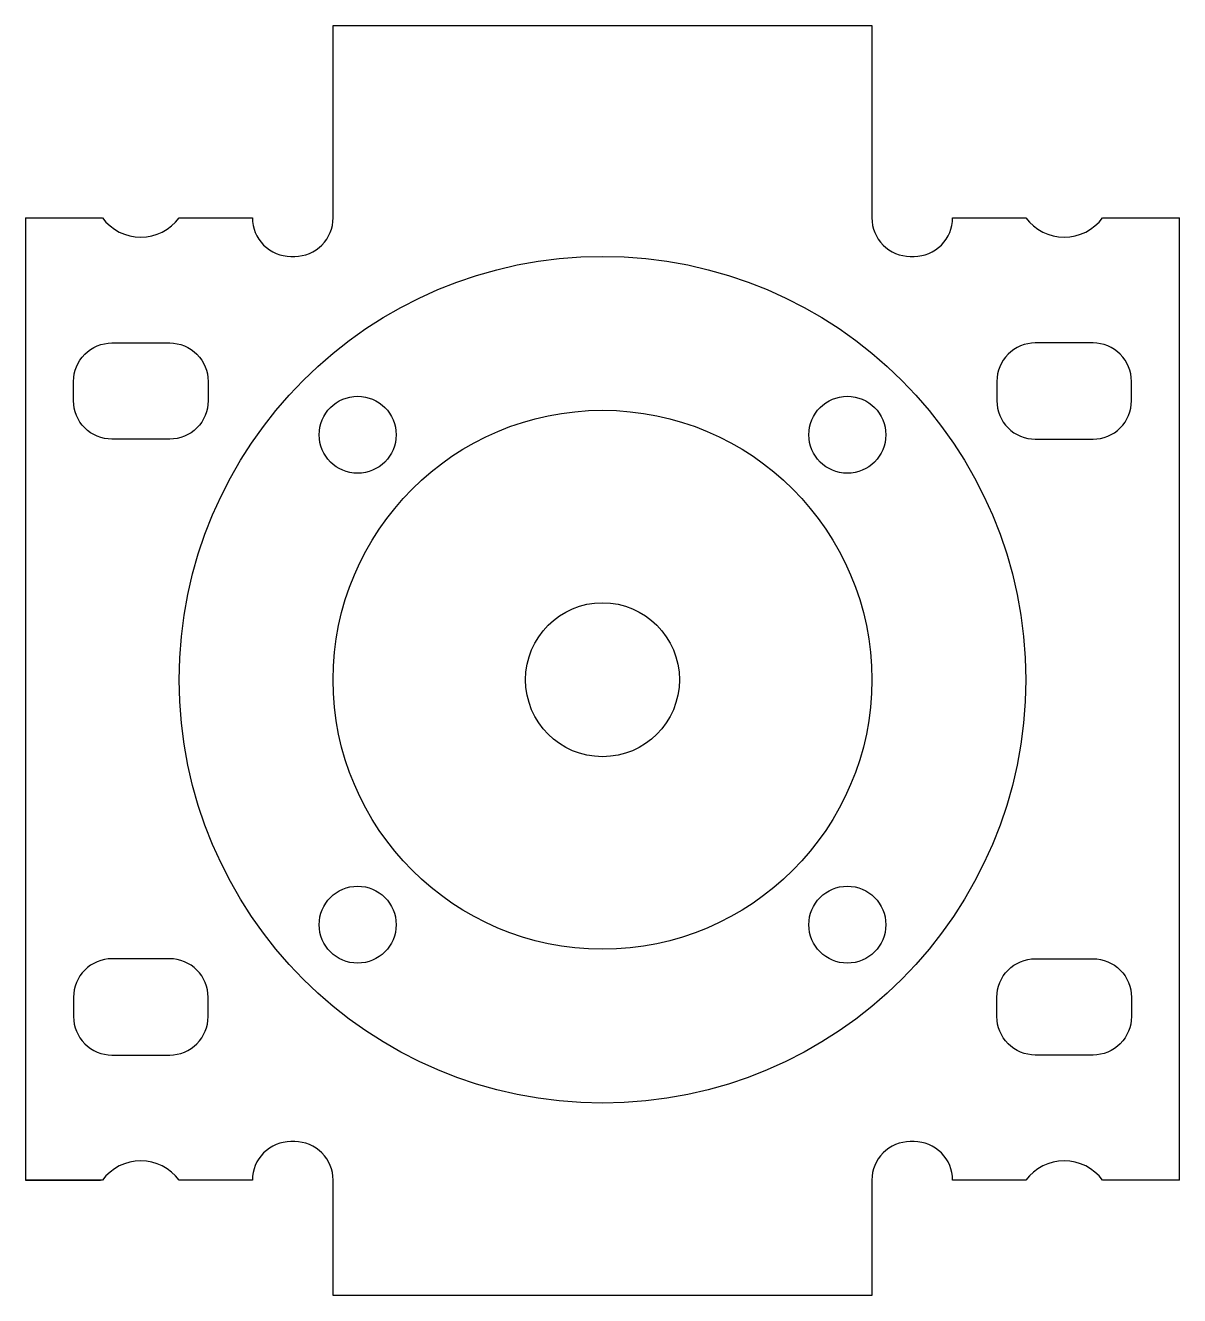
# Model space of a CAD drawing. Header units: inches. Extents: x 0 to 30, y 0 to 33.
import ezdxf

# ---------------------------------------------------------------- set-up
doc = ezdxf.new("R2010")
doc.units = ezdxf.units.IN
doc.header["$MEASUREMENT"] = 0
doc.layers.add('画層 1', color=1, linetype='Continuous')

msp = doc.modelspace()

# ---------------------------------------------------------------- linework, layer by layer
for points in [[(3.75, 22.25), (2.25, 22.25, -0.414214), (1.25, 23.25), (1.25, 23.75, -0.414214), (2.25, 24.75), (3.75, 24.75, -0.414214), (4.75, 23.75), (4.75, 23.25, -0.414214)], [(26.25, 22.25), (27.75, 22.25, 0.414214), (28.75, 23.25), (28.75, 23.75, 0.414214), (27.75, 24.75), (26.25, 24.75, 0.414214), (25.25, 23.75), (25.25, 23.25, 0.414214)], [(3.75, 8.75), (2.25, 8.75, 0.414214), (1.25, 7.75), (1.25, 7.25, 0.414214), (2.25, 6.25), (3.75, 6.25, 0.414214), (4.75, 7.25), (4.75, 7.75, 0.414214)], [(26.25, 8.75), (27.75, 8.75, -0.414214), (28.75, 7.75), (28.75, 7.25, -0.414214), (27.75, 6.25), (26.25, 6.25, -0.414214), (25.25, 7.25), (25.25, 7.75, -0.414214)]]:
    msp.add_lwpolyline(points, format="xyb", close=True)
for centre, radius in [((15, 16), 11), ((8.636, 22.364), 1), ((21.364, 22.364), 1), ((15, 16), 7), ((15, 16), 2), ((8.636, 9.636), 1), ((21.364, 9.636), 1)]:
    msp.add_circle(centre, radius)
at = {"layer": '画層 1'}
for points in [[(0, 28), (2, 28, 0.5), (4, 28), (5.9, 28), (5.9, 28, 0.414214), (6.9, 27), (7, 27, 0.414214), (8, 28), (8, 28), (8, 33), (15, 33), (22, 33), (22, 28), (22, 28, 0.414214), (23, 27), (23.1, 27, 0.414214), (24.1, 28), (24.1, 28), (26, 28, 0.5), (28, 28), (30, 28)], [(30, 3), (28, 3, 0.5), (26, 3), (24.1, 3), (24.1, 3, 0.414214), (23.1, 4), (23, 4, 0.414214), (22, 3), (22, 3), (22, 0), (15, 0), (8, 0), (8, 3), (8, 3, 0.414214), (7, 4), (6.9, 4, 0.414214), (5.9, 3), (5.9, 3), (4, 3, 0.5), (2, 3), (0, 3)]]:
    msp.add_lwpolyline(points, format="xyb", dxfattribs=at)
for points in [[(0, 28), (0, 3), (1.95, 3)], [(30, 3), (30, 28)]]:
    msp.add_lwpolyline(points, dxfattribs=at)

doc.saveas('drawing.dxf')
